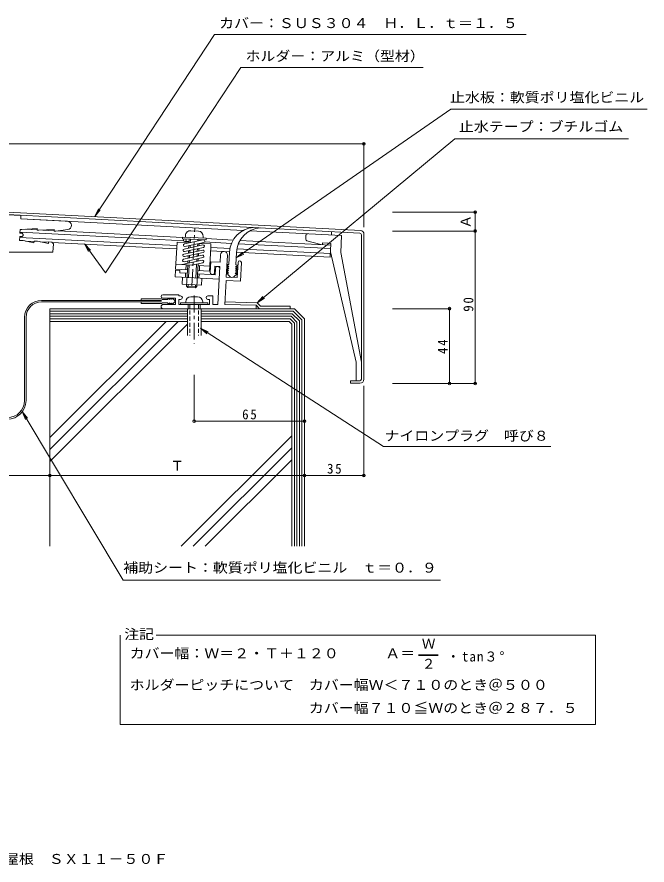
# Model space of a CAD drawing. Units: millimetres, scale not verified. Extents: x -300 to 288, y -270 to 230.
# Drawn here: x -83.5 to 287.8, y -269.5 to 230.4 of the extents above; entities that cross this region are included whole.
import ezdxf
from ezdxf.enums import TextEntityAlignment as Align

# ---------------------------------------------------------------- set-up
doc = ezdxf.new("R2010")
doc.units = ezdxf.units.MM
doc.header["$LTSCALE"] = 2
doc.header["$PDMODE"] = 32
doc.header["$PDSIZE"] = 1.6
doc.linetypes.add('CHAIN1', pattern=[8, 5, -1, 1, -1])
doc.linetypes.add('DASHED1', pattern=[1.8, 1.2, -0.6])
for name, color, linetype, lineweight in [('D-0', 3, 'Continuous', 9), ('D-1', 2, 'Continuous', 9), ('D-2', 4, 'Continuous', 9), ('D-3', 6, 'Continuous', 5), ('D-4', 7, 'Continuous', 9), ('D-5', 7, 'Continuous', 9)]:
    doc.layers.add(name, color=color, linetype=linetype, lineweight=lineweight)
doc.layers.add('F-5_F-5ﾚｲﾔ', color=2, linetype='Continuous')
doc.styles.add('ＭＳ ゴシック', font='')
doc.styles.get('ＭＳ ゴシック').set_extended_font_data('MS Gothic')

msp = doc.modelspace()

# ---------------------------------------------------------------- linework, layer by layer
at = {"layer": 'D-0'}
for p, q in [((119.192, 104.483), (-89.033, 115.395)), ((118.544, 103.015), (-89.033, 113.894)), ((119.466, 16.989), (119.466, 102.018)), ((120.966, 16.989), (120.966, 102.492)), ((118.466, 15.989), (112.966, 15.989)), ((112.966, 15.989), (112.966, 14.489)), ((118.466, 14.489), (112.966, 14.489))]:
    msp.add_line(p, q, dxfattribs=at)
for centre, radius, start, end in [((118.466, 102.018), 1, 0, 86.99922), ((118.966, 102.492), 2, 0, 86.99953), ((118.466, 16.989), 2.5, 270, 0), ((118.466, 16.989), 1, 270, 0)]:
    msp.add_arc(centre, radius, start, end, dxfattribs=at)
at = {"layer": 'D-1'}
for p, q in [((-81.138, 113.469), (-89.033, 113.883)), ((-81.138, 113.469), (-81.242, 111.482)), ((49.904, 104.62), (-81.242, 111.494)), ((-81.242, 111.482), (-53.78, 110.043)), ((-81.569, 105.241), (-81.687, 102.994)), ((-80.571, 105.189), (-81.569, 105.241)), ((-71.531, 105.716), (-80.571, 105.189)), ((-71.569, 104.978), (-78.21, 105.326)), ((-71.531, 105.716), (-71.583, 104.718)), ((-61.544, 105.193), (-70.584, 104.665)), ((-61.544, 105.193), (-61.597, 104.194)), ((-60.598, 104.142), (-53.583, 105.068)), ((-81.792, 100.997), (-81.909, 98.75)), ((-1.847, 96.317), (-81.817, 100.509)), ((0.327, 99.208), (-81.66, 103.504)), ((-70.584, 104.665), (-71.583, 104.718)), ((-61.583, 104.455), (-68.223, 104.803)), ((-60.598, 104.142), (-61.597, 104.194)), ((14.03, 100.492), (-59.18, 104.329)), ((13.989, 99.701), (14.041, 100.7)), ((14.041, 100.7), (28.022, 99.967)), ((15.818, 101.608), (15.766, 100.609)), ((23.465, 104.211), (18.971, 104.447)), ((26.304, 101.059), (26.252, 100.06)), ((53.92, 104.41), (107.808, 101.586)), ((86.785, 101.707), (86.67, 99.512)), ((101.816, 101.9), (101.92, 103.886)), ((107.808, 101.586), (107.285, 91.62)), ((-79.912, 98.645), (-81.909, 98.75)), ((-73.473, 97.306), (-79.912, 98.645)), ((-73.433, 98.066), (-78.374, 98.325)), ((-73.421, 98.305), (-73.473, 97.306)), ((-71.424, 98.2), (-73.421, 98.305)), ((-64.985, 96.862), (-71.424, 98.2)), ((-64.945, 97.621), (-69.885, 97.88)), ((-64.933, 97.86), (-64.985, 96.862)), ((-62.935, 97.756), (-64.933, 97.86)), ((-61.989, 96.705), (-62.935, 97.756)), ((-2.134, 94.33), (-62.709, 97.504)), ((-61.989, 96.705), (-62.251, 91.711)), ((10.773, 95.656), (-1.925, 96.322)), ((14.848, 98.447), (0.401, 99.204)), ((10.855, 97.651), (10.017, 81.672)), ((17.845, 97.284), (10.855, 97.651)), ((26.133, 96.035), (14.991, 93.615)), ((26.29, 99.031), (15.148, 96.611)), ((15.42, 98.12), (17.882, 97.991)), ((26.608, 97.565), (15.466, 95.145)), ((17.683, 94.2), (17.759, 95.643)), ((17.845, 97.284), (17.961, 99.493)), ((18.494, 94.376), (18.569, 95.819)), ((18.651, 97.372), (18.76, 99.451)), ((22.951, 95.344), (23.026, 96.787)), ((23.107, 98.34), (23.154, 99.221)), ((23.761, 95.52), (23.837, 96.97)), ((30.827, 96.604), (23.837, 96.97)), ((23.918, 98.516), (23.952, 99.179)), ((42.942, 96.974), (27.018, 97.809)), ((43.907, 98.926), (28.011, 99.76)), ((30.827, 96.604), (30.723, 94.61)), ((101.397, 93.911), (46.936, 96.765)), ((101.502, 95.908), (47.902, 98.717)), ((87.401, 98.496), (95.603, 96.217)), ((96.509, 96.17), (96.562, 97.189)), ((99.898, 97.014), (96.562, 97.189)), ((101.555, 96.927), (99.898, 97.014)), ((101.136, 88.918), (101.555, 96.927)), ((-115.816, 91.711), (-62.251, 91.711)), ((-2.03, 94.324), (-2.134, 94.33)), ((10.668, 93.659), (-2.03, 94.324)), ((25.819, 90.043), (14.677, 87.623)), ((25.976, 93.039), (14.834, 90.619)), ((26.294, 91.573), (15.152, 89.153)), ((26.451, 94.569), (15.309, 92.149)), ((17.526, 91.204), (17.602, 92.647)), ((18.337, 91.38), (18.412, 92.823)), ((22.636, 89.352), (22.712, 90.795)), ((22.793, 92.348), (22.869, 93.791)), ((23.447, 89.528), (23.522, 90.971)), ((23.604, 92.524), (23.679, 93.967)), ((30.723, 94.61), (29.99, 80.626)), ((41.851, 92.025), (30.618, 92.613)), ((42.079, 94.015), (30.723, 94.61)), ((36.27, 85.804), (36.505, 90.301)), ((39.819, 77.11), (40.5, 90.092)), ((101.136, 88.918), (45.845, 91.815)), ((101.24, 90.915), (46.073, 93.806)), ((101.294, 91.934), (116.466, 26.904)), ((107.285, 91.62), (119.466, 26.904)), ((25.662, 87.047), (13.828, 84.477)), ((26.137, 88.578), (14.995, 86.157)), ((17.212, 85.212), (17.288, 86.655)), ((17.369, 88.208), (17.445, 89.651)), ((18.023, 85.388), (18.098, 86.831)), ((18.18, 88.384), (18.255, 89.827)), ((25.98, 85.582), (19.521, 84.179)), ((22.48, 86.356), (22.555, 87.799)), ((23.29, 86.532), (23.365, 87.975)), ((30.45, 79.851), (30.777, 86.092)), ((36.27, 85.804), (30.777, 86.092)), ((46.308, 76.77), (46.78, 85.757)), ((48.197, 74.589), (48.777, 85.653)), ((17.008, 81.306), (10.017, 81.672)), ((19.521, 84.179), (10.174, 84.668)), ((12.487, 81.043), (12.409, 79.545)), ((16.009, 81.359), (16.166, 84.354)), ((16.51, 71.819), (17.165, 84.302)), ((17.571, 76.771), (17.963, 84.26)), ((21.965, 76.54), (22.398, 84.804)), ((22.502, 71.505), (23.208, 84.98)), ((29.99, 80.626), (22.999, 80.992)), ((30.147, 83.622), (23.157, 83.988)), ((23.998, 80.94), (24.155, 83.936)), ((32.946, 79.72), (33.143, 83.465)), ((36.139, 83.308), (33.143, 83.465)), ((33.38, 78.445), (33.577, 82.19)), ((36.139, 83.308), (34.968, 60.969)), ((40.11, 82.69), (39.817, 77.11)), ((35.746, 75.818), (9.782, 77.179)), ((16.903, 79.309), (12.409, 79.545)), ((14.026, 76.956), (13.817, 72.962)), ((15.774, 76.865), (15.904, 79.361)), ((30.876, 78.577), (22.895, 78.995)), ((23.763, 76.446), (23.893, 78.943)), ((25.51, 76.355), (25.301, 72.36)), ((33.38, 78.445), (30.884, 78.576)), ((39.711, 75.034), (38.974, 60.97)), ((48.197, 74.589), (39.711, 75.034)), ((46.308, 76.77), (39.817, 77.11)), ((25.301, 72.36), (13.817, 72.962)), ((22.502, 71.505), (16.511, 71.819)), ((17.362, 72.776), (17.268, 70.978)), ((21.756, 72.546), (21.662, 70.748)), ((21.662, 70.748), (22.502, 71.505)), ((11.967, 66.719), (2.467, 66.719)), ((11.967, 66.719), (11.967, 65.969)), ((11.967, 65.969), (12.967, 65.969)), ((18.967, 65.469), (22.967, 65.469)), ((28.967, 65.969), (31.967, 65.969)), ((31.967, 65.969), (31.967, 60.969)), ((9.967, 64.719), (2.467, 64.719)), ((9.967, 60.969), (2.717, 60.969)), ((9.967, 64.719), (9.967, 60.969)), ((11.967, 63.969), (11.967, 60.969)), ((11.967, 63.969), (12.967, 63.969)), ((29.967, 60.969), (11.967, 60.969)), ((12.967, 61.969), (12.967, 60.969)), ((28.967, 61.969), (12.967, 61.969)), ((15.967, 62.469), (15.967, 61.969)), ((17.467, 60.969), (17.467, 58.469)), ((18.467, 60.969), (18.467, 58.469)), ((23.467, 60.969), (23.467, 58.469)), ((24.467, 60.969), (24.467, 58.469)), ((25.967, 62.469), (25.967, 61.969)), ((28.967, 63.969), (29.967, 63.969)), ((28.967, 61.969), (28.967, 60.969)), ((29.967, 63.969), (29.967, 60.969)), ((31.967, 60.969), (34.968, 60.969)), ((57.467, 60.469), (38.996, 60.969)), ((58.105, 61.952), (39.052, 62.468)), ((57.467, 60.469), (59.467, 58.469)), ((57.467, 58.469), (57.467, 60.469)), ((58.105, 61.952), (60.088, 59.969)), ((16.967, 58.469), (16.967, 42.614)), ((24.967, 58.469), (24.967, 42.614)), ((77.467, 59.969), (60.088, 59.969)), ((77.467, 58.469), (77.467, 59.969)), ((116.466, 26.904), (116.466, 15.989))]:
    msp.add_line(p, q, dxfattribs=at)
at = {"layer": 'D-1', "linetype": 'CHAIN1'}
for p, q in [((19.538, 71.839), (21.314, 105.718)), ((20.967, 66.217), (20.967, 38.035))]:
    msp.add_line(p, q, dxfattribs=at)
at = {"layer": 'D-1', "linetype": 'DASHED1'}
for p, q in [((18.467, 60.969), (18.467, 42.614)), ((23.467, 60.969), (23.467, 42.614))]:
    msp.add_line(p, q, dxfattribs=at)
at = {"layer": 'D-1'}
for points in [[(-79.758, 101.598), (-80.5, 100.929), (-81.792, 100.997)], [(-79.758, 101.598), (-79.727, 102.183), (-80.396, 102.926), (-81.687, 102.994)], [(13.989, 99.701), (27.97, 98.969), (28.022, 99.967)], [(12.487, 81.043), (9.991, 81.173), (9.782, 77.179)], [(21.662, 70.748), (17.268, 70.978), (16.511, 71.819)]]:
    msp.add_lwpolyline(points, dxfattribs=at)
msp.add_circle((15.464, 98.874), 0.75, dxfattribs=at)
for centre, radius, start, end in [((-53.911, 107.546), 2.5, 277.52177, 86.99968), ((18.814, 101.451), 3, 87.00082, 177.00082), ((23.308, 101.216), 3, 357.00081, 87.00081), ((87.784, 101.654), 1, 87.00079, 177.00082), ((15.307, 95.878), 0.75, 102.25658, 282.25417), ((26.292, 95.302), 0.75, 282.26212, 102.24861), ((26.449, 98.298), 0.75, 282.25417, 102.25658), ((87.669, 99.459), 1, 176.99939, 254.47154), ((14.993, 89.886), 0.75, 102.24861, 282.2597), ((15.15, 92.882), 0.75, 102.25969, 282.25658), ((25.978, 89.311), 0.75, 282.25417, 102.25658), ((26.135, 92.306), 0.75, 282.24861, 102.26526), ((38.502, 90.197), 2, 357.00079, 176.99785), ((14.836, 86.89), 0.75, 102.25658, 282.25417), ((25.821, 86.315), 0.75, 282.25658, 102.25417), ((47.778, 85.705), 1, 357.00087, 177.00087), ((34.825, 82.125), 1.25, 357.00089, 177.00089), ((31.698, 79.785), 1.25, 177.00082, 357.00089), ((2.467, 65.719), 1, 90, 270), ((12.967, 64.969), 1, 270, 90), ((18.967, 62.469), 3, 90, 180), ((22.967, 62.469), 3, 0, 90), ((28.967, 64.969), 1, 90, 270), ((2.717, 59.719), 1.25, 90, 270)]:
    msp.add_arc(centre, radius, start, end, dxfattribs=at)
at = {"layer": 'D-2'}
for p, q in [((41.454, 84.456), (41.838, 91.787)), ((45.448, 84.247), (45.833, 91.578)), ((41.192, 79.463), (40.01, 80.776)), ((40.075, 82.025), (41.323, 81.959)), ((41.323, 81.959), (40.14, 83.273)), ((40.14, 83.273), (41.389, 83.208)), ((41.389, 83.208), (40.206, 84.521)), ((40.206, 84.521), (41.454, 84.456)), ((45.187, 79.253), (46.501, 80.436)), ((45.318, 81.75), (46.631, 82.933)), ((46.566, 81.685), (45.318, 81.75)), ((45.383, 82.998), (46.697, 84.181)), ((46.631, 82.933), (45.383, 82.998)), ((46.697, 84.181), (45.449, 84.247)), ((41.192, 79.463), (39.944, 79.528)), ((41.681, 77.599), (39.944, 79.528)), ((44.506, 77.451), (46.435, 79.188)), ((45.187, 79.253), (46.435, 79.188)), ((1.78, 63.35), (-69.033, 63.35)), ((1.78, 62.45), (-69.033, 62.45)), ((-10.362, 64.25), (-10.362, 63.35)), ((1.78, 64.25), (-10.362, 64.25)), ((-10.362, 62.45), (-10.362, 61.55)), ((1.78, 61.55), (-10.362, 61.55)), ((2.371, 63.9), (1.78, 64.25)), ((2.371, 61.9), (1.78, 61.55)), ((5.371, 63.9), (2.371, 63.9)), ((5.371, 61.9), (2.371, 61.9)), ((5.382, 64.621), (5.271, 64.651)), ((5.382, 61.18), (5.271, 61.15)), ((5.451, 64.602), (5.382, 64.621)), ((5.451, 61.199), (5.382, 61.18)), ((5.52, 64.58), (5.451, 64.602)), ((5.52, 61.221), (5.451, 61.199)), ((5.56, 64.567), (5.52, 64.58)), ((5.56, 61.234), (5.52, 61.221)), ((5.721, 64.503), (5.56, 64.567)), ((5.721, 61.298), (5.56, 61.234)), ((5.985, 64.363), (5.721, 64.503)), ((5.985, 61.438), (5.721, 61.298)), ((6.237, 64.196), (5.985, 64.363)), ((6.237, 61.605), (5.985, 61.438)), ((6.481, 64.011), (6.237, 64.196)), ((6.481, 61.79), (6.237, 61.605)), ((6.621, 63.9), (6.481, 64.011)), ((6.621, 61.9), (6.481, 61.79)), ((6.562, 64.64), (6.521, 64.65)), ((6.562, 61.161), (6.521, 61.151)), ((6.632, 64.621), (6.562, 64.64)), ((6.632, 61.18), (6.562, 61.161)), ((6.702, 64.602), (6.632, 64.621)), ((6.702, 61.199), (6.632, 61.18)), ((6.77, 64.58), (6.702, 64.602)), ((6.77, 61.221), (6.702, 61.199)), ((6.81, 64.567), (6.77, 64.58)), ((6.81, 61.234), (6.77, 61.221)), ((6.971, 64.503), (6.81, 64.567)), ((6.971, 61.298), (6.81, 61.234)), ((7.235, 64.363), (6.971, 64.503)), ((7.235, 61.438), (6.971, 61.298)), ((7.487, 64.196), (7.235, 64.363)), ((7.487, 61.605), (7.235, 61.438)), ((7.731, 64.011), (7.487, 64.196)), ((7.731, 61.79), (7.487, 61.605)), ((7.871, 63.9), (7.731, 64.011)), ((7.871, 61.9), (7.731, 61.79)), ((7.829, 64.631), (7.771, 64.65)), ((7.829, 61.17), (7.771, 61.151)), ((7.928, 64.596), (7.829, 64.631)), ((7.928, 61.205), (7.829, 61.17)), ((8.025, 64.559), (7.928, 64.596)), ((8.025, 61.241), (7.928, 61.205)), ((8.122, 64.519), (8.025, 64.559)), ((8.122, 61.281), (8.025, 61.241)), ((8.176, 64.495), (8.122, 64.519)), ((8.176, 61.306), (8.122, 61.281)), ((8.3, 64.43), (8.176, 64.495)), ((8.3, 61.371), (8.176, 61.306)), ((8.504, 64.3), (8.3, 64.43)), ((8.504, 61.501), (8.3, 61.371)), ((8.698, 64.152), (8.504, 64.3)), ((8.698, 61.649), (8.504, 61.501)), ((8.887, 63.994), (8.698, 64.152)), ((8.887, 61.806), (8.698, 61.649)), ((8.995, 63.9), (8.887, 63.994)), ((8.995, 61.9), (8.887, 61.806)), ((9.783, 63.113), (8.995, 63.9)), ((9.783, 62.688), (8.995, 61.9)), ((-79.033, 53.406), (-79.033, 4.254)), ((-78.133, 53.397), (-78.133, 4.254))]:
    msp.add_line(p, q, dxfattribs=at)
for points in [[(40.01, 80.776), (41.258, 80.711), (40.075, 82.025)], [(46.501, 80.436), (45.252, 80.502), (46.566, 81.685)]]:
    msp.add_lwpolyline(points, dxfattribs=at)
for centre, radius, start, end in [((56.834, 91.317), 15, 92.86528, 178.20569), ((60.829, 91.108), 15, 92.86548, 178.20567), ((43.168, 78.937), 2, 222.00081, 312.00081), ((-69.033, 53.35), 10, 90, 179.68347), ((-69.033, 53.35), 9.1, 90, 179.70322), ((2.56, 63.907), 2.811, 359.86011, 15.33086), ((2.56, 61.893), 2.811, 344.66914, 0.13989), ((3.81, 63.907), 2.811, 359.86011, 15.33086), ((3.81, 61.893), 2.811, 344.66914, 0.13989), ((5.06, 63.907), 2.811, 359.86011, 15.33086), ((5.06, 61.893), 2.811, 344.66914, 0.13989), ((9.571, 62.9), 0.3, 315, 45), ((-89.033, 4.254), 10, 180, 0), ((-89.033, 4.254), 10.9, 270.00026, 0)]:
    msp.add_arc(centre, radius, start, end, dxfattribs=at)
at = {"layer": 'D-3'}
for p, q in [((79.967, 58.469), (-64.033, 58.469)), ((-64.033, 58.469), (-64.033, -81.531)), ((16.967, 56.969), (-64.033, 56.969)), ((16.967, 55.469), (-64.033, 55.469)), ((79.345, 56.969), (24.967, 56.969)), ((78.724, 55.469), (24.967, 55.469)), ((78.724, 55.469), (82.967, 51.226)), ((79.345, 56.969), (84.467, 51.847)), ((79.967, 58.469), (85.967, 52.469)), ((16.967, 53.969), (-64.033, 53.969)), ((16.967, 52.469), (-64.033, 52.469)), ((16.967, 50.969), (-64.033, 50.969)), ((-64.033, -17.483), (4.419, 50.969)), ((-64.033, -24.554), (11.49, 50.969)), ((78.103, 53.969), (24.967, 53.969)), ((77.481, 52.469), (24.967, 52.469)), ((76.86, 50.969), (24.967, 50.969)), ((76.86, 50.969), (78.467, 49.362)), ((77.481, 52.469), (79.967, 49.983)), ((78.103, 53.969), (81.467, 50.605)), ((81.467, 50.605), (81.467, -81.531)), ((82.967, 51.226), (82.967, -81.531)), ((84.467, 51.847), (84.467, -81.531)), ((85.967, 52.469), (85.967, -81.531)), ((-64.033, -31.625), (16.967, 49.374)), ((78.467, 49.362), (78.467, -81.531)), ((79.967, 49.983), (79.967, -81.531)), ((13.34, -81.531), (78.467, -16.405)), ((20.411, -81.531), (78.467, -23.476)), ((27.482, -81.531), (78.467, -30.547))]:
    msp.add_line(p, q, dxfattribs=at)
at = {"layer": 'D-4'}
for p, q in [((32.939, 220.012), (-37.683, 112.888)), ((32.939, 220.012), (216.57, 220.012)), ((48.485, 200.58), (-31.213, 79.689)), ((48.485, 200.58), (155.839, 200.58)), ((172.179, 176.15), (45.682, 88.355)), ((172.179, 176.15), (287.774, 176.15)), ((-299.033, 155.656), (120.966, 155.656)), ((174.46, 158.638), (58.105, 61.952)), ((120.966, 156.256), (120.966, 106.492)), ((174.46, 158.638), (276.925, 158.638)), ((-37.683, 112.888), (-35.5, 117.386)), ((-37.683, 112.888), (-34.41, 116.667)), ((-43.709, 96.64), (-41.293, 92.262)), ((-43.709, 96.64), (-40.242, 93.037)), ((-31.213, 79.689), (-43.709, 96.64)), ((45.682, 88.355), (49.484, 91.602)), ((45.682, 88.355), (50.195, 90.507)), ((58.105, 61.952), (61.487, 65.634)), ((58.105, 61.952), (62.325, 64.633)), ((24.577, 46.929), (28.385, 43.689)), ((24.577, 46.929), (29.094, 44.785)), ((132.456, -22.829), (24.577, 46.929)), ((120.966, -40.451), (120.966, 12.989)), ((-80.343, -2.239), (-78.354, -6.827)), ((-80.343, -2.239), (-77.235, -6.156)), ((-20.826, -101.552), (-80.343, -2.239)), ((132.456, -22.829), (231.083, -22.829)), ((85.967, -39.851), (120.966, -39.851)), ((-20.826, -101.552), (166.021, -101.552)), ((-1.489, -134.102), (257.473, -134.102)), ((257.473, -186.641), (257.473, -134.102)), ((153.087, -145.516), (164.691, -145.516)), ((153.087, -145.707), (164.691, -145.707)), ((153.087, -145.897), (164.691, -145.897)), ((153.087, -146.087), (164.691, -146.087))]:
    msp.add_line(p, q, dxfattribs=at)
msp.add_lwpolyline([(-22.689, -134.102), (-22.689, -186.641), (257.473, -186.641)], dxfattribs=at)
for p in [(120.966, 155.656), (85.967, -39.851), (120.966, -39.851)]:
    msp.add_point(p, dxfattribs=at)
at = {"layer": 'D-5'}
for p, q in [((137.788, 115.395), (187.094, 115.395)), ((186.494, 115.395), (186.494, 14.358)), ((137.788, 104.259), (187.094, 104.259)), ((171.391, 58.469), (137.788, 58.469)), ((171.391, 14.358), (171.391, 58.469)), ((20.967, -7.82), (20.967, 19.517)), ((137.788, 14.358), (187.094, 14.358)), ((20.967, -7.82), (85.967, -7.82)), ((85.967, -7.82), (85.967, -8.42)), ((-264.033, -39.851), (85.967, -39.851)), ((-64.033, -39.851), (-64.033, -40.451)), ((85.967, -39.851), (85.967, -40.451))]:
    msp.add_line(p, q, dxfattribs=at)
for p in [(186.494, 115.395), (186.494, 104.259), (171.391, 58.469), (171.391, 14.358), (186.494, 14.358), (20.967, -7.82), (85.967, -7.82), (-64.033, -39.851), (85.967, -39.851)]:
    msp.add_point(p, dxfattribs=at)

# ---------------------------------------------------------------- texts
at = {"layer": 'D-4', "color": 2, "style": 'ＭＳ ゴシック', "width": 1.1}
for s, p in [('カバー：ＳＵＳ３０４\u3000Ｈ．Ｌ．ｔ＝１．５', (35.653, 222.131)), ('ホルダー：アルミ（型材）', (51.199, 202.699)), ('止水板：軟質ポリ塩化ビニル', (171.693, 178.354)), ('止水テープ：ブチルゴム', (176.949, 161.126)), ('ナイロンプラグ\u3000呼び８', (133.047, -21.135)), ('補助シート：軟質ポリ塩化ビニル\u3000ｔ＝０．９', (-20.846, -98.902)), ('注記', (-20.299, -138.109)), ('カバー幅：Ｗ＝２・Ｔ＋１２０', (-17.068, -149.385)), ('Ａ＝', (133.547, -149.393)), ('ホルダーピッチについて\u3000カバー幅Ｗ＜７１０のとき＠５００', (-17.068, -167.999)), ('\u3000\u3000\u3000\u3000\u3000\u3000\u3000\u3000\u3000\u3000\u3000\u3000カバー幅７１０≦Ｗのとき＠２８７．５', (-17.068, -181.614))]:
    msp.add_text(s, height=5.865, dxfattribs=at).set_placement(p, align=Align.BOTTOM_LEFT)
at = {"layer": 'D-4', "color": 2, "style": 'ＭＳ ゴシック'}
for s, p in [('Ｗ', (155.094, -143.735)), ('２', (155.094, -155.591))]:
    msp.add_text(s, height=5.865, dxfattribs=at).set_placement(p, align=Align.BOTTOM_LEFT)
at = {"layer": 'D-4', "color": 2, "char_height": 5.865, "attachment_point": 7, "style": 'ＭＳ ゴシック'}
for s, insert in [('\\T1.27;\\W0.95;35', (99.216, -38.851)), ('\\T1.17;\\W0.95;・tan３°', (169.804, -149.635))]:
    msp.add_mtext(s, dxfattribs=dict(at, insert=insert))
at = {"layer": 'D-5', "color": 2, "style": 'ＭＳ ゴシック'}
msp.add_text('Ａ', height=5.865, rotation=90, dxfattribs=at).set_placement((185.577, 105.753), align=Align.BOTTOM_LEFT)
msp.add_text('Ｔ', height=5.865, dxfattribs=at).set_placement((6.967, -38.851), align=Align.BOTTOM_LEFT)
at = {"layer": 'D-5', "color": 2, "char_height": 5.865, "attachment_point": 7, "rotation": 90, "style": 'ＭＳ ゴシック'}
for s, insert in [('\\T1.27;\\W0.95;90', (185.494, 56.661)), ('\\T1.27;\\W0.95;44', (170.391, 31.732))]:
    msp.add_mtext(s, dxfattribs=dict(at, insert=insert))
at = {"layer": 'D-5', "color": 2, "insert": (49.217, -6.821), "char_height": 5.865, "attachment_point": 7, "style": 'ＭＳ ゴシック'}
msp.add_mtext('\\T1.27;\\W0.95;65', dxfattribs=at)
at = {"layer": 'F-5_F-5ﾚｲﾔ', "style": 'ＭＳ ゴシック', "width": 1.1}
msp.add_text('屋根－屋根\u3000ＳＸ１１－５０Ｆ', height=5.865, dxfattribs=at).set_placement((-117.5, -270.622), align=Align.BOTTOM_LEFT)

doc.saveas('drawing.dxf')
